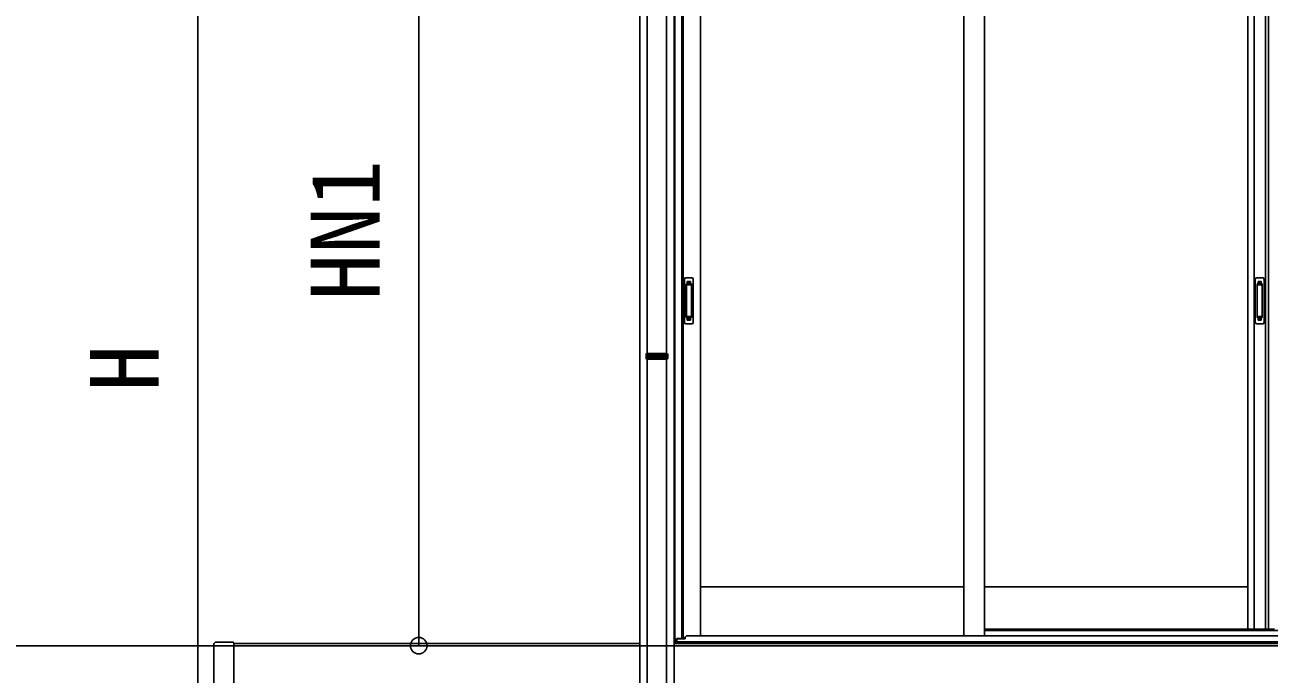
# Model space of a CAD drawing. Units: millimetres, scale not verified. Extents: x -10500 to 10500, y -15600 to 15524.
# Drawn here: x -323 to 2380, y 9378 to 10789 of the extents above; entities that cross this region are included whole.
import ezdxf
from ezdxf.enums import TextEntityAlignment as Align

# ---------------------------------------------------------------- set-up
doc = ezdxf.new("R2010")
doc.units = ezdxf.units.MM
doc.header["$LTSCALE"] = 80
doc.layers.add('0-4_YKK_A1', color=4, linetype='Continuous')
doc.layers.add('0-5_YKK_D', color=6, linetype='Continuous')
doc.styles.add('ＭＳ ゴシック', font='')
doc.styles.get('ＭＳ ゴシック').set_extended_font_data('MS Gothic')

msp = doc.modelspace()

# ---------------------------------------------------------------- linework, layer by layer
at = {"layer": '0-4_YKK_A1'}
for p, q in [((1087.5, 9445.5), (1087.5, 11426.5)), ((1088.8, 9453.5), (1088.8, 11426.5)), ((1012.5, 11393.29), (1012.5, 8867.84)), ((1717, 11396.49), (1717, 9461)), ((1762, 11396.49), (1762, 9461)), ((2334, 11396.49), (2334, 9475.49)), ((2347.2, 11396.49), (2347.2, 9475.49)), ((2371.8, 11396.49), (2371.8, 9475.49)), ((2379, 11396.49), (2379, 9475.49)), ((1029, 11182.38), (1029, 10074.5)), ((1071, 10074.5), (1071, 11182.38)), ((1110, 10236.49), (1110, 10142.49)), ((1113, 10239.49), (1126, 10239.49)), ((1113.8, 10225.49), (1113.8, 10153.49)), ((1113.9, 10225.95), (1114.09, 10224.08)), ((1114.09, 10223.08), (1114.09, 10155.9)), ((1124.2, 10226.49), (1114.8, 10226.49)), ((1123.83, 10224.08), (1115.08, 10224.08)), ((1123, 10231.49), (1116, 10231.49)), ((1116, 10231.48), (1116, 10226.99)), ((1123, 10229.08), (1116, 10229.08)), ((1123, 10228.59), (1116, 10228.59)), ((1123, 10231.48), (1123, 10226.99)), ((1124.83, 10224.08), (1125.07, 10225.98)), ((1124.83, 10223.08), (1124.83, 10155.9)), ((1125.2, 10225.49), (1125.2, 10153.49)), ((1129, 10236.49), (1129, 10142.49)), ((2350, 10236.49), (2350, 10142.49)), ((2353, 10239.49), (2366, 10239.49)), ((2353.8, 10225.49), (2353.8, 10153.49)), ((2353.9, 10225.95), (2354.09, 10224.08)), ((2354.09, 10223.08), (2354.09, 10155.9)), ((2364.2, 10226.49), (2354.8, 10226.49)), ((2363.83, 10224.08), (2355.08, 10224.08)), ((2363, 10231.49), (2356, 10231.49)), ((2356, 10231.48), (2356, 10226.99)), ((2363, 10229.08), (2356, 10229.08)), ((2363, 10228.59), (2356, 10228.59)), ((2363, 10231.48), (2363, 10226.99)), ((2364.83, 10224.08), (2365.07, 10225.98)), ((2364.83, 10223.08), (2364.83, 10155.9)), ((2365.2, 10225.49), (2365.2, 10153.49)), ((2369, 10236.49), (2369, 10142.49)), ((1113, 10139.49), (1126, 10139.49)), ((1113.9, 10153.04), (1114.09, 10154.9)), ((1124.2, 10152.49), (1114.8, 10152.49)), ((1123.83, 10154.9), (1115.08, 10154.9)), ((1116, 10147.51), (1116, 10151.99)), ((1123, 10150.4), (1116, 10150.4)), ((1123, 10149.9), (1116, 10149.9)), ((1123, 10147.49), (1116, 10147.49)), ((1123, 10147.51), (1123, 10151.99)), ((1125.07, 10153.01), (1124.83, 10154.9)), ((2353, 10139.49), (2366, 10139.49)), ((2353.9, 10153.04), (2354.09, 10154.9)), ((2364.2, 10152.49), (2354.8, 10152.49)), ((2363.83, 10154.9), (2355.08, 10154.9)), ((2356, 10147.51), (2356, 10151.99)), ((2363, 10150.4), (2356, 10150.4)), ((2363, 10149.9), (2356, 10149.9)), ((2363, 10147.49), (2356, 10147.49)), ((2363, 10147.51), (2363, 10151.99)), ((2365.07, 10153.01), (2364.83, 10154.9)), ((1026.5, 10072.5), (1027.5, 10074.5)), ((1073.5, 10072.5), (1026.5, 10072.5)), ((1026.5, 10068.99), (1026.5, 10072.5)), ((1026.5, 10064.5), (1026.5, 10068.01)), ((1026.5, 10064.5), (1073.5, 10064.5)), ((1027.5, 10062.5), (1026.5, 10064.5)), ((1072.5, 10074.5), (1027.5, 10074.5)), ((1072.5, 10062.5), (1027.5, 10062.5)), ((1029, 10062.5), (1029, 8949.5)), ((1071, 8949.5), (1071, 10062.5)), ((1073.5, 10072.5), (1072.5, 10074.5)), ((1072.5, 10062.5), (1073.5, 10064.5)), ((1073.5, 10068.99), (1073.5, 10072.5)), ((1073.5, 10064.5), (1073.5, 10068.01)), ((1717, 9567.49), (1145, 9567.49)), ((2334, 9567.49), (1762, 9567.49)), ((1116, 9461), (3657, 9461)), ((2346, 9475.49), (1762, 9475.49)), ((2334, 9475.49), (2392, 9475.49)), ((9757.81, 9439.5), (-10182.65, 9439.5)), ((87.5, 9303.41), (87.5, 9443.59)), ((87.89, 9444.39), (87.79, 9444.29)), ((87.89, 9444.39), (90.11, 9446.61)), ((90.21, 9446.71), (90.11, 9446.61)), ((90.91, 9447), (129.5, 9447)), ((130.5, 9446), (130.5, 9443.59)), ((130.5, 9444.5), (1012.5, 9444.5)), ((1087.5, 9445.5), (1087.5, 8739.5)), ((1087.5, 9445.5), (1284.5, 9445.5)), ((1088, 9447.5), (1088, 9453.5)), ((3685, 9447.5), (1088, 9447.5)), ((1088, 9445.5), (1088, 9447.5)), ((3685, 9447.5), (1088, 9447.5)), ((1088, 9445.5), (1088, 9447.5)), ((1093, 9447.5), (1088, 9447.5)), ((1093, 9455.1), (1093, 9447.5)), ((1093.5, 9455.1), (1093.5, 9447.5)), ((1093.5, 9454.5), (1111, 9454.5)), ((1104, 9457.49), (1111.23, 9457.49)), ((1111, 9454.5), (1111, 9456))]:
    msp.add_line(p, q, dxfattribs=at)
for points in [[(1104, 11396.5), (1104, 9455.1), (1093, 9455.1)], [(1107.2, 11396.49), (1107.2, 11393.49), (1107.2, 9457.49)], [(1145, 11396.49), (1145, 11393.49), (1145, 9461)], [(1036.97, 10069), (1036.18, 10069), (1035.42, 10069), (1032.44, 10069), (1026.5, 10069.01)], [(1026.5, 10067.99), (1032.39, 10068), (1035.34, 10068), (1036.11, 10068), (1036.9, 10068), (1037.72, 10068), (1038.56, 10068.01), (1039.41, 10068.01), (1040.29, 10068.01), (1041.18, 10068.01), (1042.08, 10068.01), (1043.94, 10068.01), (1045.83, 10068.02), (1047.75, 10068.02), (1049.69, 10068.02), (1053.57, 10068.03), (1055.48, 10068.03), (1057.35, 10068.03), (1058.27, 10068.03), (1059.17, 10068.03), (1060.06, 10068.04), (1060.93, 10068.04), (1061.79, 10068.04), (1062.62, 10068.04), (1063.43, 10068.04), (1064.22, 10068.04), (1064.99, 10068.04), (1065.72, 10068.04), (1066.44, 10068.04), (1067.12, 10068.04), (1067.78, 10068.04), (1068.4, 10068.03), (1069, 10068.03), (1069.56, 10068.03), (1070.09, 10068.03), (1070.58, 10068.03), (1071.04, 10068.03), (1071.47, 10068.03), (1071.85, 10068.03), (1072.2, 10068.03)], [(1073.5, 10068.98), (1073.38, 10068.98), (1073.23, 10068.98), (1073.03, 10068.98), (1072.8, 10068.98), (1072.53, 10068.98), (1072.21, 10068.97), (1071.87, 10068.97), (1071.48, 10068.97), (1071.06, 10068.97), (1070.6, 10068.97), (1070.11, 10068.97), (1069.58, 10068.97), (1069.02, 10068.97), (1068.43, 10068.97), (1067.8, 10068.96), (1067.15, 10068.96), (1066.47, 10068.96), (1065.76, 10068.96), (1065.02, 10068.96), (1064.26, 10068.96), (1063.47, 10068.96), (1062.66, 10068.96), (1061.83, 10068.96), (1060.98, 10068.96), (1060.11, 10068.96), (1059.22, 10068.97), (1057.4, 10068.97), (1055.54, 10068.97), (1053.63, 10068.97), (1049.76, 10068.98), (1047.82, 10068.98), (1045.9, 10068.98), (1044.01, 10068.99), (1042.16, 10068.99), (1040.36, 10068.99), (1039.48, 10068.99), (1038.63, 10068.99), (1037.79, 10068.99), (1036.97, 10069)], [(1072.2, 10068.03), (1072.52, 10068.02), (1072.79, 10068.02), (1073.03, 10068.02), (1073.22, 10068.02), (1073.38, 10068.02), (1073.5, 10068.02)], [(1762, 9472.5), (2369.9, 9472.5), (3011, 9472.5)], [(130.5, 9443.59), (130.5, 9303.41), (130.5, 9301)], [(1091.9, 9447.5), (1091.9, 9453.5), (1087.5, 9453.5)], [(1087.5, 9444.5), (3710, 9444.5), (3710, 9302.5)], [(3679.5, 9455.1), (3679.5, 9447.5), (1093.5, 9447.5)]]:
    msp.add_lwpolyline(points, dxfattribs=at)
for centre, radius, start, end in [((1113, 10236.49), 3, 90, 180), ((1114.8, 10225.49), 1, 90, 180), ((1115.09, 10223.08), 1, 90, 180), ((1123.83, 10223.08), 1, 0, 90), ((1124.19, 10225.49), 1, 0, 90), ((1126, 10236.49), 3, 0, 90), ((2353, 10236.49), 3, 90, 180), ((2354.8, 10225.49), 1, 90, 180), ((2355.09, 10223.08), 1, 90, 180), ((2363.83, 10223.08), 1, 0, 90), ((2364.19, 10225.49), 1, 0, 90), ((2366, 10236.49), 3, 0, 90), ((1113, 10142.49), 3, 180, 270), ((1114.8, 10153.49), 1, 180, 270), ((1115.09, 10155.9), 1, 180, 270), ((1123.83, 10155.9), 1, 270, 0), ((1124.19, 10153.49), 1, 270, 0), ((1126, 10142.49), 3, 270, 0), ((2353, 10142.49), 3, 180, 270), ((2354.8, 10153.49), 1, 180, 270), ((2355.09, 10155.9), 1, 180, 270), ((2363.83, 10155.9), 1, 270, 0), ((2364.19, 10153.49), 1, 270, 0), ((2366, 10142.49), 3, 270, 0), ((1026.5, 10068.5), 0.5, 285.49629, 74.51275), ((1073.5, 10068.5), 0.5, 105.48725, 254.50371), ((1116, 9456), 5, 90, 180), ((88.5, 9443.59), 1, 135, 180), ((90.91, 9446), 1, 90, 135), ((129.5, 9446), 1, 0, 90)]:
    msp.add_arc(centre, radius, start, end, dxfattribs=at)
at = {"layer": '0-5_YKK_D'}
for p, q in [((532.5, 11434.5), (532.5, 9439.5)), ((52.5, 8859.5), (52.5, 11314.5)), ((881.75, 9439.5), (531.5, 9439.5))]:
    msp.add_line(p, q, dxfattribs=at)
msp.add_circle((532.5, 9439.5), 18, dxfattribs=at)

# ---------------------------------------------------------------- texts
at = {"layer": '0-5_YKK_D', "style": 'ＭＳ ゴシック'}
for s, p in [('HN1', (492.5, 10190.11)), ('H', (12.5, 9991.96))]:
    msp.add_text(s, height=149.6, rotation=90, dxfattribs=at).set_placement(p, align=Align.BOTTOM_LEFT)

doc.saveas('drawing.dxf')
